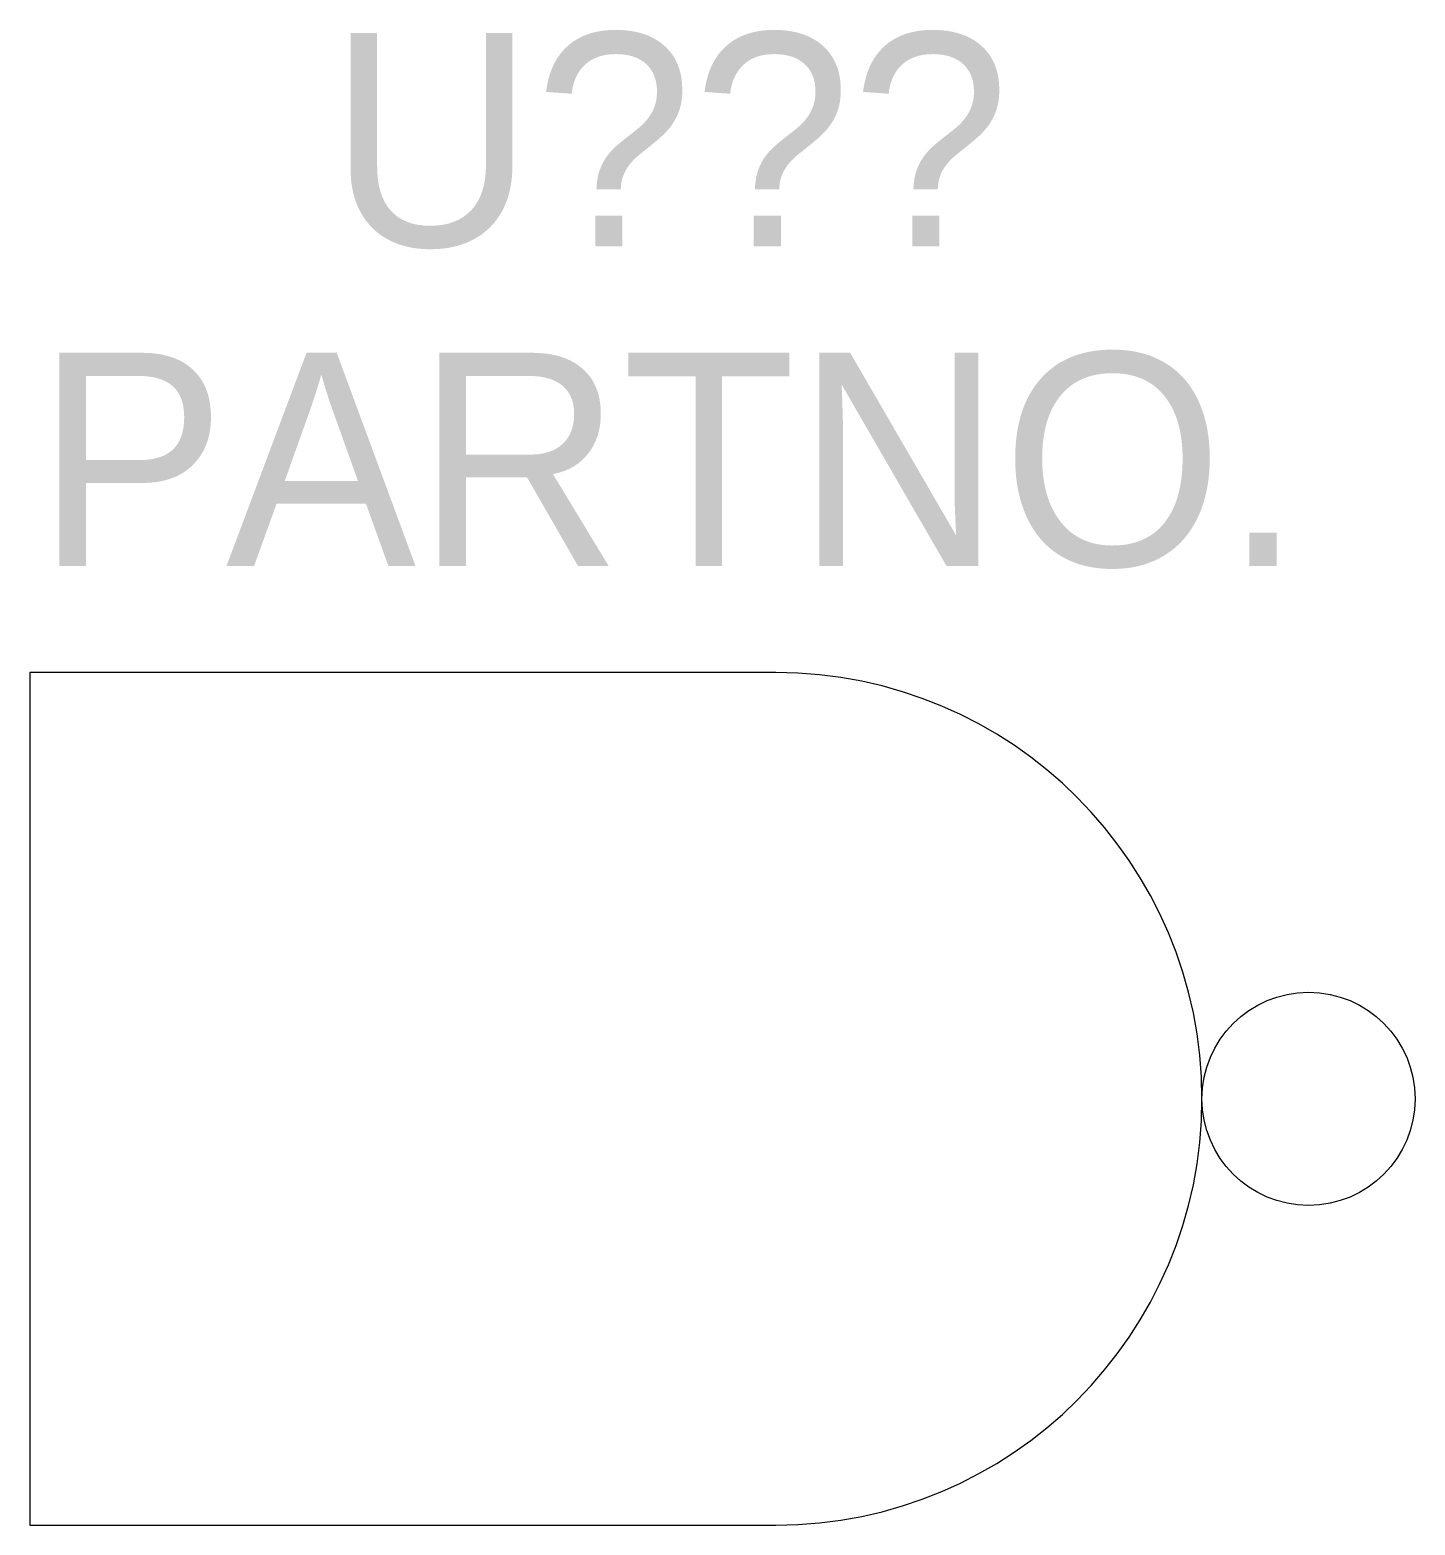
# Model space of a CAD drawing. Extents: x 10.7 to 12, y 7.8 to 9.2.
import ezdxf
from ezdxf.enums import TextEntityAlignment as Align

# ---------------------------------------------------------------- set-up
doc = ezdxf.new("R2010")
doc.units = 0
doc.layers.add('1', color=7, linetype='CONTINUOUS')
doc.layers.add('2', color=2, linetype='CONTINUOUS')

# ---------------------------------------------------------------- blocks, each defined once
blk = doc.blocks.new('NAND')
at = {"layer": '1', "color": 0}
blk.add_circle((-0.1, 0), 0.1, dxfattribs=at)
at = {"layer": '2', "color": 0}
for p, q in [((-0.6, 0.4), (-1.3, 0.4)), ((-1.3, 0.4), (-1.3, -0.4)), ((-1.3, -0.4), (-0.6, -0.4))]:
    blk.add_line(p, q, dxfattribs=at)
blk.add_arc((-0.6, 0), 0.4, 270, 90, dxfattribs=at)

msp = doc.modelspace()

# ---------------------------------------------------------------- block references
at = {"layer": '1', "color": 0}
msp.add_blockref('NAND', (12, 8.2), dxfattribs=at)

# ---------------------------------------------------------------- texts
for tag, text, p in [('U???', 'U???', (11.3, 9)), ('PARTNO.', '0000000', (11.3, 8.7))]:
    msp.add_attdef(tag, text=text, height=0.2, dxfattribs=at).set_placement(p, align=Align.CENTER)

doc.saveas('drawing.dxf')
